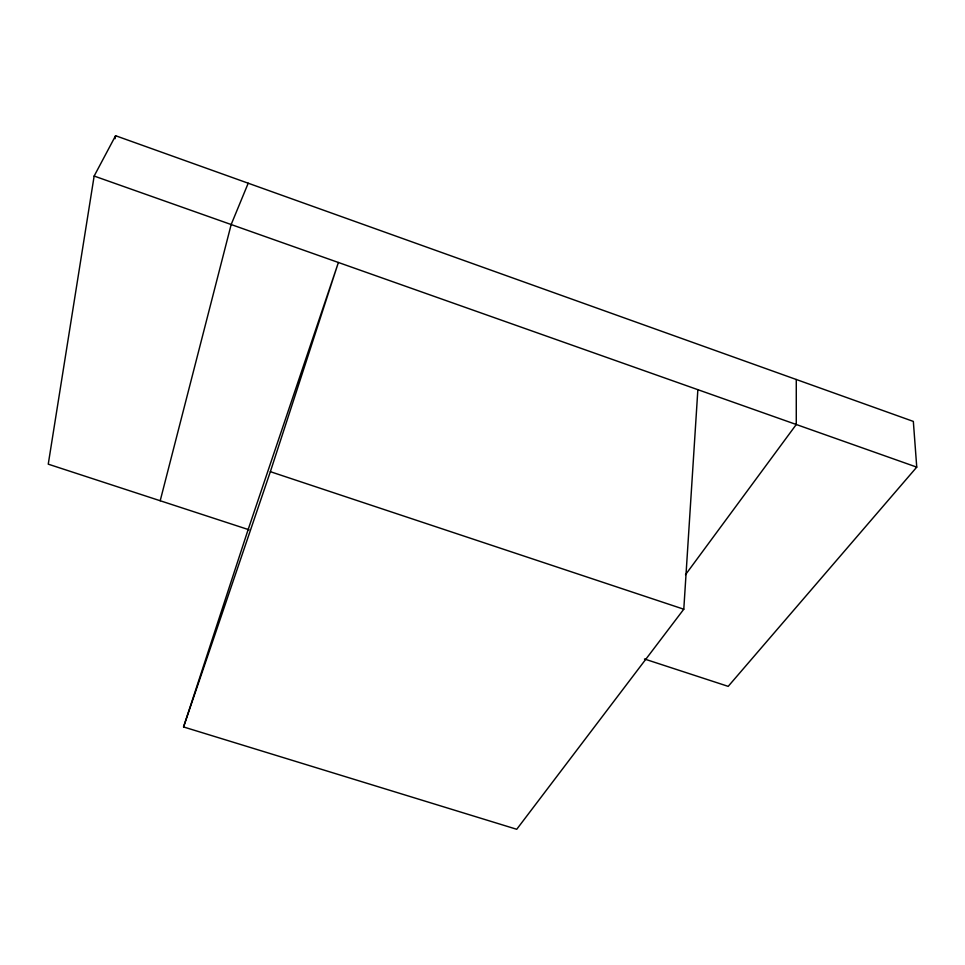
<?xml version="1.0" encoding="UTF-8"?>
<svg xmlns="http://www.w3.org/2000/svg" width="965" height="965" viewBox="0 0 965 965"><rect width="100%" height="100%" fill="white"/><g stroke="black" fill="none" stroke-linecap="round" stroke-linejoin="round"><path stroke-width="1.45" d="M183.555 726.959L270.357 471.68L338.389 262.48L248.174 529.495L183.555 726.959L516.733 829.285L683.787 609.217L697.864 389.679M644.463 658.999L728.201 686.368L916.75 467.132L913.336 421.416L115.583 135.715L94.148 176.052L48.25 464.165L249.054 529.785M115.076 138.695L115.583 135.715M160.202 500.751L231.166 224.543L248.21 183.217M685.5 574.706L796.27 424.504L796.27 379.486M270.357 471.68L683.787 609.217M94.148 176.052L916.75 467.132"/></g></svg>
